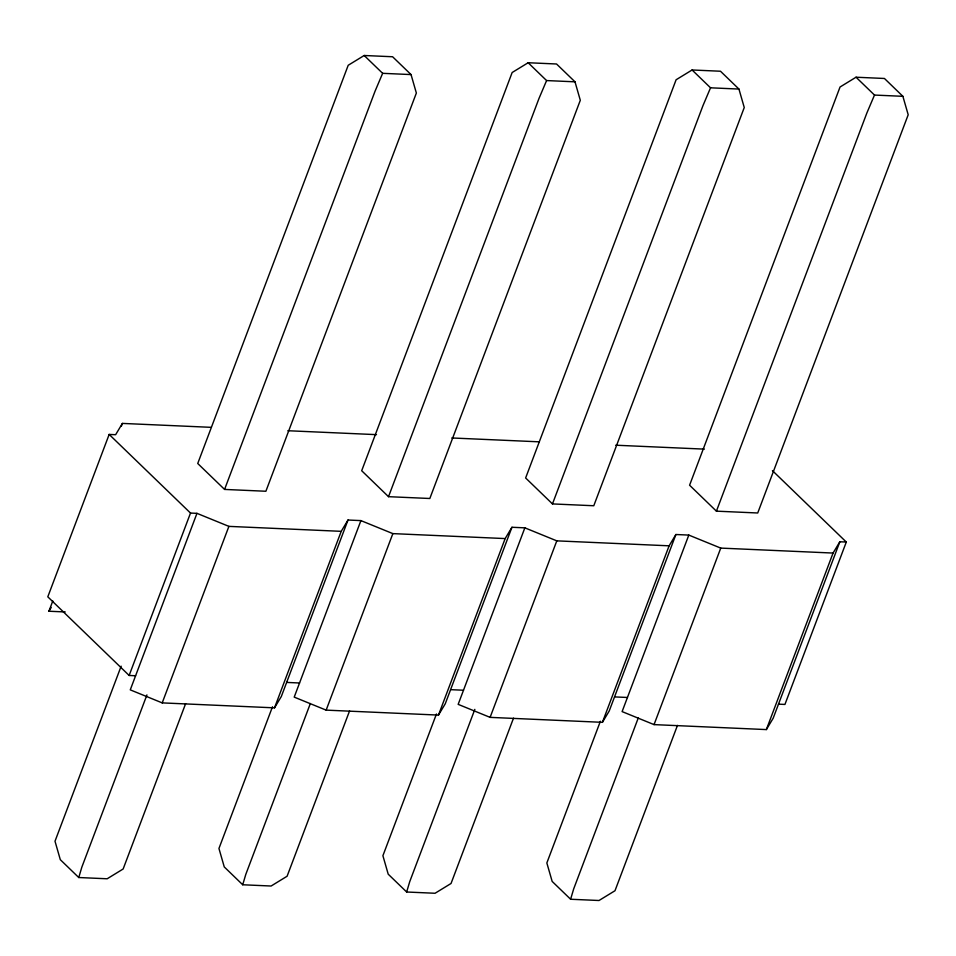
<?xml version="1.0" encoding="UTF-8"?>
<svg xmlns="http://www.w3.org/2000/svg" width="956" height="956" viewBox="0 0 956 956"><rect width="100%" height="100%" fill="white"/><g stroke="black" fill="none" stroke-linecap="round" stroke-linejoin="round"><path stroke-width="1.43" d="M185.619 703.664L123.145 868.992L107.168 878.779L78.762 877.524L81.834 867.164L146.937 694.893M349.573 710.905L287.099 876.234L271.11 886.021L242.716 884.766L245.788 874.417L310.353 703.52M513.515 718.147L451.041 883.487L435.064 893.263L406.659 892.008L409.73 881.659L474.833 709.376M677.469 725.401L614.995 890.729L599.006 900.504L570.613 899.249L573.684 888.901L638.25 718.016M211.073 427.332L122.404 423.412L115.616 434.717L109.163 434.43L47.8 596.819L129.144 675.462L135.597 675.749M65.211 611.948L48.923 611.231L52.795 600.966M121.352 426.197L122.404 423.412M121.149 666.177L55.006 841.232L60.312 859.683L78.762 877.524M129.144 675.462L190.507 513.061L109.163 434.43M348.008 520.028L341.22 531.333L228.902 526.374L196.96 513.348L130.267 689.862L162.209 702.887L274.515 707.846L281.303 696.542L348.008 520.028L360.914 520.602L392.856 533.615L505.162 538.575L511.95 527.27L524.856 527.843L556.798 540.857L669.116 545.816L675.904 534.512L688.81 535.085L720.752 548.099L833.058 553.058L839.846 541.765L846.299 542.04L784.936 704.441L778.483 704.154M224.576 489.424L375.051 91.214L382.639 73.325L364.188 55.496L348.211 65.271L197.737 463.493L224.576 489.424L265.887 491.253L416.362 93.043L411.044 74.58L392.593 56.751L364.188 55.496M162.209 702.887L228.902 526.374M272.496 706.759L218.948 848.474L224.266 866.937L242.716 884.766M274.515 707.846L341.22 531.333M360.914 520.602L294.209 697.115L326.151 710.129L438.469 715.088L445.257 703.783L511.95 527.27M388.518 496.678L538.993 98.456L546.593 80.567L528.142 62.738L512.153 72.513L361.691 470.734L388.518 496.678L429.83 498.494L580.304 100.284L574.998 81.822L556.547 63.992L528.142 62.738M326.151 710.129L392.856 533.615M436.45 714.001L382.902 855.716L388.208 874.178L406.659 892.008M438.469 715.088L505.162 538.575M524.856 527.843L458.163 704.357L490.105 717.37L602.411 722.33L609.199 711.025L675.904 534.512M552.472 503.92L702.947 105.698L710.535 87.809L692.084 69.979L676.107 79.766L525.633 477.976L552.472 503.92L593.784 505.748L744.258 107.526L738.94 89.063L720.489 71.234L692.084 69.979M490.105 717.37L556.798 540.857M600.392 721.254L546.844 862.957L552.162 881.42L570.613 899.249M602.411 722.33L669.116 545.816M688.81 535.085L622.105 711.599L654.047 724.612L766.365 729.583L773.153 718.279L839.846 541.765M716.414 511.161L866.889 112.951L874.489 95.062L856.038 77.221L840.049 87.008L689.587 485.218L716.414 511.161L757.726 512.99L908.2 114.768L902.882 96.317L884.443 78.476L856.038 77.221M654.047 724.612L720.752 548.099M766.365 729.583L833.058 553.058M48.923 611.231L51.182 607.466M382.639 73.325L411.044 74.58M546.593 80.567L574.998 81.822M710.535 87.809L738.94 89.063M874.489 95.062L902.882 96.317M287.828 430.726L376.497 434.645M451.782 437.968L538.969 441.815M615.724 445.209L704.393 449.129M190.507 513.061L196.96 513.348M286.645 682.417L299.551 682.99M450.587 689.658L463.493 690.232M614.541 696.912L627.447 697.474M772.448 470.651L846.299 542.04"/></g></svg>
